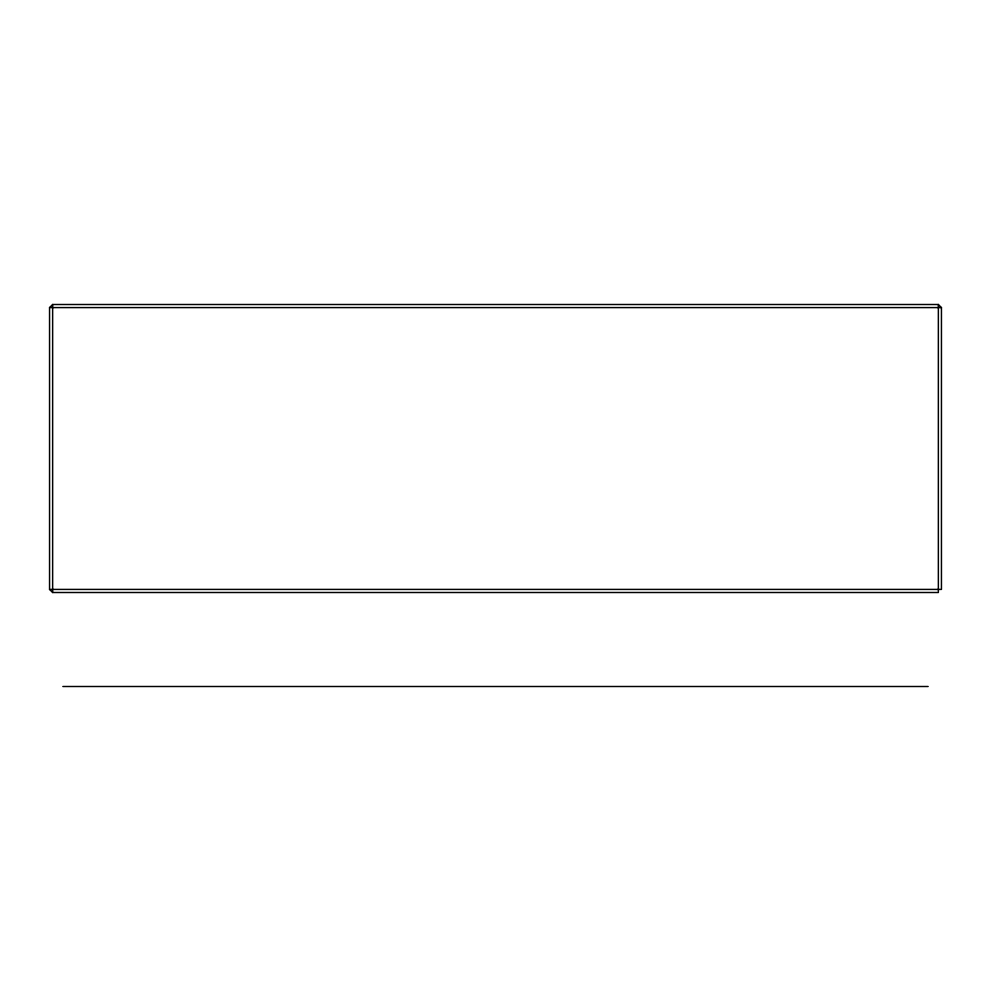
<?xml version="1.0" encoding="UTF-8"?>
<svg xmlns="http://www.w3.org/2000/svg" width="991" height="991" viewBox="0 0 991 991"><rect width="100%" height="100%" fill="white"/><g stroke="black" fill="none" stroke-linecap="round" stroke-linejoin="round"><path stroke-width="1.49" d="M49.55 307.594L52.647 304.497L938.353 304.497L941.45 307.594L941.45 589.41L49.55 589.41L49.55 307.594L941.45 307.594M49.55 589.41L52.647 592.507L938.353 592.507L938.353 304.497M62.842 686.503L928.158 686.503M52.647 304.497L52.647 592.507"/></g></svg>
